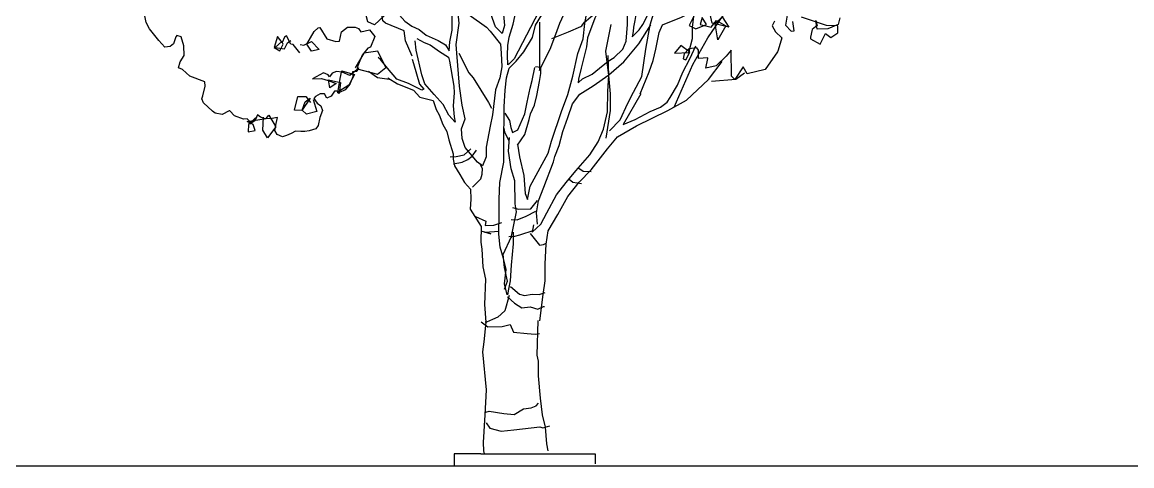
# Model space of a CAD drawing. Header units: millimetres. Extents: x 87938 to 265635, y 330093 to 434310.
# Drawn here: x 195129 to 204948, y 397805 to 401729 of the extents above; entities that cross this region are included whole.
import ezdxf

# ---------------------------------------------------------------- set-up
doc = ezdxf.new("R2010")
doc.units = ezdxf.units.MM
doc.layers.add('www.cad-blocks.net', color=7, linetype='Continuous')

# ---------------------------------------------------------------- blocks, each defined once
blk = doc.blocks.new('A$C2B3B5218')
for points in [[(1984, 3518.8), (1968.5, 3487.4), (1929.6, 3483.8), (1933.3, 3441.2), (1906, 3375.2), (1867.1, 3324.7), (1816.5, 3301.3), (1793.6, 3313.1), (1770.2, 3313.1), (1743, 3270.6), (1704.1, 3250.9), (1684.4, 3289.8), (1645.6, 3289.9), (1602.9, 3266.5), (1587.5, 3247.4), (1618.3, 3208.5), (1649.7, 3185), (1665, 3142.4), (1641.5, 3080.1), (1626, 3010.4), (1606.2, 2979), (1548.1, 2963.7), (1509.3, 2955.8), (1474.1, 2955.8), (1427.3, 2960.1), (1388.4, 2940.5), (1345.8, 2921.4), (1310.6, 2909.8), (1264.3, 2929), (1244.7, 2964.2), (1256.5, 3026.4), (1268.3, 3080.7), (1249.1, 3077), (1206, 3069.1), (1148, 3072.9), (1116.6, 3084.7), (1089.5, 3104.4), (1066.5, 3050.2), (1023.3, 3022.5), (1023.3, 3046), (1000, 3069.4), (965.3, 3065.8), (887.7, 3096.8), (844.6, 3139.4), (840.9, 3139.4), (778.5, 3108.6), (716.8, 3120.4), (693.4, 3135.9), (611.5, 3210.1), (596.2, 3245.2), (607.9, 3272.3), (627.7, 3357.5), (623.5, 3396.4), (491.6, 3447.2), (425.7, 3505.8), (390.6, 3521.3), (406.6, 3571.9), (441.3, 3629.8), (437.7, 3715.6), (414.4, 3793.3), (375.6, 3805.1), (368.1, 3793.4), (348.3, 3731.1), (317.4, 3707.8), (270.5, 3704.1), (216.3, 3762.2), (135, 3863.5), (103.7, 3922.1), (80.4, 4038.7)], [(6244.3, 3963.1), (6228.8, 3904.5), (6135.5, 3865.8), (6042.4, 3862.2), (6030.8, 3940), (6042.4, 3893.1), (5999.2, 3858.6), (5983.7, 3792), (5983.7, 3776.6), (6069.3, 3730.1), (6115.8, 3823.2), (6162.6, 3788), (6224.9, 3830.5), (6225, 3892.8), (6123.9, 3893), (5902.5, 3967.3)], [(5778, 3986.7), (5762.4, 3897.8), (5812.9, 3842.9), (5840, 3847.1), (5828.5, 3928.6)], [(5665, 3932.6), (5645.8, 3890), (5672.9, 3839.4), (5731.3, 3785), (5696, 3675.9), (5692.3, 3660.5), (5582.9, 3505.2), (5423.7, 3466.6), (5388.6, 3528.9), (5314.4, 3416.2), (5283.6, 3447.6), (5280.2, 3676.5), (5237, 3622.3), (5148, 3537.3), (5058.5, 3517.7), (5074.1, 3603.4), (5074.1, 3607.1), (4992.6, 3603.5), (4992.7, 3677), (4976.8, 3696.7), (4907.1, 3688.8), (4864.4, 3642.6), (4856.3, 3599.5), (4879.7, 3592), (4915, 3658), (4837.4, 3716.1), (4778.7, 3650.2), (4907, 3654.2), (4938.1, 3778.2), (4938.2, 3875.7), (4950.1, 3976.8), (4911.1, 3894.9), (4969.6, 3863.9), (5062.8, 3902.6), (5024.1, 3965), (5008.5, 3902.7), (5105.4, 3879.1), (5152.3, 3937.6), (5233.7, 3890.6), (5163.8, 3766.2), (5140.6, 3910), (5203, 3972.1), (5260.9, 3878.9), (5113.4, 3914.3), (5086.5, 4034.6)], [(1984, 3518.8), (1968.5, 3487.4), (1929.6, 3483.8), (1933.3, 3441.2), (1906, 3375.2), (1867.1, 3324.7), (1816.5, 3301.3), (1793.6, 3313.1), (1770.2, 3313.1), (1743, 3270.6), (1704.1, 3250.9), (1684.4, 3289.8), (1645.6, 3289.9), (1602.9, 3266.5), (1587.5, 3247.4), (1618.3, 3208.5), (1649.7, 3185), (1665, 3142.4), (1641.5, 3080.1), (1626, 3010.4), (1606.2, 2979), (1548.1, 2963.7), (1509.3, 2955.8), (1474.1, 2955.8), (1427.3, 2960.1), (1388.4, 2940.5), (1345.8, 2921.4), (1310.6, 2909.8), (1264.3, 2929), (1244.7, 2964.2), (1256.5, 3026.4), (1268.3, 3080.7), (1249.1, 3077), (1206, 3069.1), (1148, 3072.9), (1116.6, 3084.7), (1089.5, 3104.4), (1066.5, 3050.2), (1023.3, 3022.5), (1023.3, 3046), (1000, 3069.4), (965.3, 3065.8), (887.7, 3096.8), (844.6, 3139.4), (840.9, 3139.4), (778.5, 3108.6), (716.8, 3120.4), (693.4, 3135.9), (611.5, 3210.1), (596.2, 3245.2), (607.9, 3272.3), (627.7, 3357.5), (623.5, 3396.4), (491.6, 3447.2), (425.7, 3505.8), (390.6, 3521.3), (406.6, 3571.9), (441.3, 3629.8), (437.7, 3715.6), (414.4, 3793.3), (375.6, 3805.1), (368.1, 3793.4), (348.3, 3731.1), (317.4, 3707.8), (270.5, 3704.1), (216.3, 3762.2), (135, 3863.5), (103.7, 3922.1), (80.4, 4038.7)], [(6244.3, 3963.1), (6228.8, 3904.5), (6135.5, 3865.8), (6042.4, 3862.2), (6030.8, 3940), (6042.4, 3893.1), (5999.2, 3858.6), (5983.7, 3792), (5983.7, 3776.6), (6069.3, 3730.1), (6115.8, 3823.2), (6162.6, 3788), (6224.9, 3830.5), (6225, 3892.8), (6123.9, 3893), (5902.5, 3967.3)], [(5778, 3986.7), (5762.4, 3897.8), (5812.9, 3842.9), (5840, 3847.1), (5828.5, 3928.6)], [(5665, 3932.6), (5645.8, 3890), (5672.9, 3839.4), (5731.3, 3785), (5696, 3675.9), (5692.3, 3660.5), (5582.9, 3505.2), (5423.7, 3466.6), (5388.6, 3528.9), (5314.4, 3416.2), (5283.6, 3447.6), (5280.2, 3676.5), (5237, 3622.3), (5148, 3537.3), (5058.5, 3517.7), (5074.1, 3603.4), (5074.1, 3607.1), (4992.6, 3603.5), (4992.7, 3677), (4976.8, 3696.7), (4907.1, 3688.8), (4864.4, 3642.6), (4856.3, 3599.5), (4879.7, 3592), (4915, 3658), (4837.4, 3716.1), (4778.7, 3650.2), (4907, 3654.2), (4938.1, 3778.2), (4938.2, 3875.7), (4950.1, 3976.8), (4911.1, 3894.9), (4969.6, 3863.9), (5062.8, 3902.6), (5024.1, 3965), (5008.5, 3902.7), (5105.4, 3879.1), (5152.3, 3937.6), (5233.7, 3890.6), (5163.8, 3766.2), (5140.6, 3910), (5203, 3972.1), (5260.9, 3878.9), (5113.4, 3914.3), (5086.5, 4034.6)], [(3366, 4818.3), (3346.2, 4775.8), (3357.7, 4640), (3334, 4488.3), (3303, 4418.1), (3299.2, 4321.2), (3294.7, 4157.7), (3267.2, 3990.6), (3275.1, 3893.7), (3255.3, 3824), (3197.3, 3882.1), (3154.9, 3998.8), (3127.9, 4096.3), (3135.5, 4189.4), (3186.4, 4352.2), (3194.5, 4441.7)], [(3366, 4818.3), (3346.2, 4775.8), (3357.7, 4640), (3334, 4488.3), (3303, 4418.1), (3299.2, 4321.2), (3294.7, 4157.7), (3267.2, 3990.6), (3275.1, 3893.7), (3255.3, 3824), (3197.3, 3882.1), (3154.9, 3998.8), (3127.9, 4096.3), (3135.5, 4189.4), (3186.4, 4352.2), (3194.5, 4441.7)], [(2346.2, 3984.6), (2393, 3934), (2455.2, 3887), (2521.2, 3859.8), (2583.4, 3809.1), (2688.2, 3762.6), (2754.1, 3723.6), (2784.9, 3669.3), (2793, 3750.7), (2812.4, 3851.9), (2812.5, 3964.2), (2824.4, 4065.3), (2824.5, 4151), (2828.5, 4263.4), (2789.7, 4314), (2731.7, 4376.4), (2665.9, 4493.1), (2630.9, 4594.3), (2642.8, 4695.4)], [(2346.2, 3984.6), (2393, 3934), (2455.2, 3887), (2521.2, 3859.8), (2583.4, 3809.1), (2688.2, 3762.6), (2754.1, 3723.6), (2784.9, 3669.3), (2793, 3750.7), (2812.4, 3851.9), (2812.5, 3964.2), (2824.4, 4065.3), (2824.5, 4151), (2828.5, 4263.4), (2789.7, 4314), (2731.7, 4376.4), (2665.9, 4493.1), (2630.9, 4594.3), (2642.8, 4695.4)], [(3509.2, 4515.2), (3509.1, 4410.3), (3517, 4344.3), (3539.7, 4246.8), (3571, 4169), (3574.5, 4045), (3578.2, 4017.8), (3360.3, 3598.1), (3313.4, 3551.9), (3305.4, 3547.6), (3301.8, 3633.3), (3305.7, 3718.5), (3317.5, 3792.5), (3352.8, 3905.3), (3376.4, 4013.9), (3430.9, 4122.9), (3622.1, 4503.3), (3637.6, 4530.4)], [(3509.2, 4515.2), (3509.1, 4410.3), (3517, 4344.3), (3539.7, 4246.8), (3571, 4169), (3574.5, 4045), (3578.2, 4017.8), (3360.3, 3598.1), (3313.4, 3551.9), (3305.4, 3547.6), (3301.8, 3633.3), (3305.7, 3718.5), (3317.5, 3792.5), (3352.8, 3905.3), (3376.4, 4013.9), (3430.9, 4122.9), (3622.1, 4503.3), (3637.6, 4530.4)], [(2964.3, 3987.4), (3115.9, 3878.5), (3150.4, 3843.3), (3239.7, 3730.3), (3247.5, 3648.9), (3251.1, 3528.5), (3235.5, 3431.1), (3196.5, 3326.3), (3169, 3104.9), (3149.1, 3003.8), (3114.2, 2817.5), (3114.1, 2731.8), (3082.5, 2654.1), (3036.3, 2685.6), (2927.3, 2814), (2900.3, 2895.5), (2896.7, 2980.7), (2927.7, 3070.1), (2900.8, 3191), (2877.6, 3358.2), (2855.2, 3649.5), (2847.3, 3727.2), (2874.8, 3913.5), (2863.2, 4030.1)], [(2964.3, 3987.4), (3115.9, 3878.5), (3150.4, 3843.3), (3239.7, 3730.3), (3247.5, 3648.9), (3251.1, 3528.5), (3235.5, 3431.1), (3196.5, 3326.3), (3169, 3104.9), (3149.1, 3003.8), (3114.2, 2817.5), (3114.1, 2731.8), (3082.5, 2654.1), (3036.3, 2685.6), (2927.3, 2814), (2900.3, 2895.5), (2896.7, 2980.7), (2927.7, 3070.1), (2900.8, 3191), (2877.6, 3358.2), (2855.2, 3649.5), (2847.3, 3727.2), (2874.8, 3913.5), (2863.2, 4030.1)], [(3585.4, 3496.6), (3686.8, 3698.7), (3741.4, 3850.4), (3764.9, 3916.4), (3854.6, 4106.3), (3866.5, 4211.7), (3885.9, 4332), (3936.6, 4397.9)], [(3585.4, 3496.6), (3686.8, 3698.7), (3741.4, 3850.4), (3764.9, 3916.4), (3854.6, 4106.3), (3866.5, 4211.7), (3885.9, 4332), (3936.6, 4397.9)], [(4523.1, 4292.1), (4468.6, 4160.2), (4456.8, 4097.9), (4441.2, 4008.5), (4429.4, 3938.8), (4417.6, 3880.2), (4413.8, 3841.4), (4405.7, 3794.5), (4468.1, 3856.7), (4499, 3903.5), (4561.5, 4023.7), (4693.9, 4233.3), (4791.5, 4369.4)], [(4523.1, 4292.1), (4468.6, 4160.2), (4456.8, 4097.9), (4441.2, 4008.5), (4429.4, 3938.8), (4417.6, 3880.2), (4413.8, 3841.4), (4405.7, 3794.5), (4468.1, 3856.7), (4499, 3903.5), (4561.5, 4023.7), (4693.9, 4233.3), (4791.5, 4369.4)], [(2245.1, 4000.2), (2210.4, 3981.1), (2124.6, 3899.2), (2066.6, 3926.5), (2050.7, 3981.4), (2089.7, 4035.6), (2117.3, 4023.8), (2093.9, 3996.7), (1996.5, 4004.3), (1961.9, 4062.9), (2004.6, 4125.2), (2055.3, 4171.4), (2043.6, 4222), (1903.6, 4225.9), (1872.8, 4276.6), (1934.6, 4276.5), (1915.3, 4214.8), (1853, 4191.4), (1833.9, 4222.3), (1849.5, 4303.8), (1911.7, 4272.8)], [(2245.1, 4000.2), (2210.4, 3981.1), (2124.6, 3899.2), (2066.6, 3926.5), (2050.7, 3981.4), (2089.7, 4035.6), (2117.3, 4023.8), (2093.9, 3996.7), (1996.5, 4004.3), (1961.9, 4062.9), (2004.6, 4125.2), (2055.3, 4171.4), (2043.6, 4222), (1903.6, 4225.9), (1872.8, 4276.6), (1934.6, 4276.5), (1915.3, 4214.8), (1853, 4191.4), (1833.9, 4222.3), (1849.5, 4303.8), (1911.7, 4272.8)], [(3298.5, 1511.2), (3275.2, 1608.7), (3290.9, 1736.5), (3268.1, 1833.9), (3236.9, 1935.1), (3225.3, 2047.5), (3229.9, 2234.3), (3230.1, 2358.4), (3234, 2506.4), (3269.5, 2685.2), (3269.8, 2891.2), (3273.9, 3116.4), (3273.9, 3174.5), (3282.2, 3322.5), (3293.5, 3431), (3317.1, 3516.7), (3379.5, 3578.9), (3445.6, 3660.3), (3523.5, 3788.4), (3550.9, 3897), (3605.3, 3990.1)], [(3298.5, 1511.2), (3275.2, 1608.7), (3290.9, 1736.5), (3268.1, 1833.9), (3236.9, 1935.1), (3225.3, 2047.5), (3229.9, 2234.3), (3230.1, 2358.4), (3234, 2506.4), (3269.5, 2685.2), (3269.8, 2891.2), (3273.9, 3116.4), (3273.9, 3174.5), (3282.2, 3322.5), (3293.5, 3431), (3317.1, 3516.7), (3379.5, 3578.9), (3445.6, 3660.3), (3523.5, 3788.4), (3550.9, 3897), (3605.3, 3990.1)], [(3694.4, 3780.2), (3842.5, 3838.5), (3951.2, 3884.7), (3959.2, 3892.6), (3982.7, 3923.5), (4149.5, 4063.2), (4340.3, 4167.8), (4391, 4241.7)], [(3694.4, 3780.2), (3842.5, 3838.5), (3951.2, 3884.7), (3959.2, 3892.6), (3982.7, 3923.5), (4149.5, 4063.2), (4340.3, 4167.8), (4391, 4241.7)], [(4165.7, 4191.5), (4118.6, 4047.8), (4075.9, 3958.5), (4009.6, 3784), (4001.5, 3706.2), (3977.9, 3612.6), (3954.3, 3515.7), (3931.3, 3418.3), (3927, 3387.5), (3965.9, 3422.5), (4051.7, 3465), (4117.8, 3515.5), (4191.9, 3577.6), (4246.2, 3612.2), (4324.1, 3686), (4351.3, 3755.7), (4363.3, 3903.7), (4363.5, 4012.3), (4414.3, 4210.8), (4449.7, 4315.7)], [(4165.7, 4191.5), (4118.6, 4047.8), (4075.9, 3958.5), (4009.6, 3784), (4001.5, 3706.2), (3977.9, 3612.6), (3954.3, 3515.7), (3931.3, 3418.3), (3927, 3387.5), (3965.9, 3422.5), (4051.7, 3465), (4117.8, 3515.5), (4191.9, 3577.6), (4246.2, 3612.2), (4324.1, 3686), (4351.3, 3755.7), (4363.3, 3903.7), (4363.5, 4012.3), (4414.3, 4210.8), (4449.7, 4315.7)], [(4475.2, 3289.2), (4557, 3483.4), (4592.2, 3584.5), (4615.3, 3685.6), (4643.2, 3833), (4674.2, 3899.5), (4841.5, 3969), (4958.2, 4026.8), (5102.1, 4135.7)], [(4475.2, 3289.2), (4557, 3483.4), (4592.2, 3584.5), (4615.3, 3685.6), (4643.2, 3833), (4674.2, 3899.5), (4841.5, 3969), (4958.2, 4026.8), (5102.1, 4135.7)], [(3390, 2844.2), (3409, 2731.3), (3447.6, 2568.3), (3459.1, 2408.6), (3478.7, 2354.3), (3502.3, 2474.5), (3661.9, 2766), (3693, 2870.9), (3779.1, 3134.8), (3837.4, 3282.7), (3880.8, 3445.6), (3923.7, 3647.8), (3970.7, 3776), (3986.4, 3911.8), (4013.8, 4059.7)], [(3390, 2844.2), (3409, 2731.3), (3447.6, 2568.3), (3459.1, 2408.6), (3478.7, 2354.3), (3502.3, 2474.5), (3661.9, 2766), (3693, 2870.9), (3779.1, 3134.8), (3837.4, 3282.7), (3880.8, 3445.6), (3923.7, 3647.8), (3970.7, 3776), (3986.4, 3911.8), (4013.8, 4059.7)], [(4777.9, 3172.1), (4942, 3549.3), (5074.4, 3786), (5241.9, 4030.6)], [(4777.9, 3172.1), (4942, 3549.3), (5074.4, 3786), (5241.9, 4030.6)], [(2458.5, 3622.9), (2400.2, 3758.8), (2389.1, 3848.3), (2222, 3914.5), (2198.7, 3934.3), (2187.1, 4015.7)], [(2458.5, 3622.9), (2400.2, 3758.8), (2389.1, 3848.3), (2222, 3914.5), (2198.7, 3934.3), (2187.1, 4015.7)], [(4206.4, 2963.2), (4299.7, 3060.5), (4365.9, 3207.9), (4416.7, 3305.2), (4490.9, 3444.6), (4526.4, 3685.7), (4565.6, 3899.7), (4592.9, 3996.5)], [(4206.4, 2963.2), (4299.7, 3060.5), (4365.9, 3207.9), (4416.7, 3305.2), (4490.9, 3444.6), (4526.4, 3685.7), (4565.6, 3899.7), (4592.9, 3996.5)], [(1467.4, 3725.7), (1498.8, 3721.4), (1568.6, 3752.7), (1634.5, 3682.3), (1568.4, 3666.9), (1525.9, 3729.3), (1592.1, 3842.1), (1627.3, 3872.9), (1642.7, 3876.6), (1704.9, 3775.9), (1782.6, 3752.3), (1817.2, 3756), (1833.3, 3837.4), (1887.7, 3880.5), (1953.7, 3880.4), (1984.5, 3868.6), (2004.2, 3837.1), (2081.9, 3856.7), (2128.2, 3798.1), (2089.1, 3701.3), (2066.2, 3693.3), (2015.6, 3631.6), (1976.6, 3538), (1968.5, 3503.4), (1906.1, 3452.9), (1840.2, 3480.2), (1789.6, 3487.7), (1750.7, 3472.3), (1727.8, 3441.5), (1716.1, 3456.9), (1673, 3476.7), (1576, 3422), (1657.5, 3426.2), (1716, 3406.4), (1785.7, 3382.8), (1731.4, 3344.1), (1719.8, 3414.3), (1824.6, 3390.8), (1812.7, 3293.4), (1801, 3297.6), (1820.9, 3425.9), (1836.5, 3491.9), (1949.3, 3460.3), (1898.6, 3367.2), (1809, 3309.3)], [(1467.4, 3725.7), (1498.8, 3721.4), (1568.6, 3752.7), (1634.5, 3682.3), (1568.4, 3666.9), (1525.9, 3729.3), (1592.1, 3842.1), (1627.3, 3872.9), (1642.7, 3876.6), (1704.9, 3775.9), (1782.6, 3752.3), (1817.2, 3756), (1833.3, 3837.4), (1887.7, 3880.5), (1953.7, 3880.4), (1984.5, 3868.6), (2004.2, 3837.1), (2081.9, 3856.7), (2128.2, 3798.1), (2089.1, 3701.3), (2066.2, 3693.3), (2015.6, 3631.6), (1976.6, 3538), (1968.5, 3503.4), (1906.1, 3452.9), (1840.2, 3480.2), (1789.6, 3487.7), (1750.7, 3472.3), (1727.8, 3441.5), (1716.1, 3456.9), (1673, 3476.7), (1576, 3422), (1657.5, 3426.2), (1716, 3406.4), (1785.7, 3382.8), (1731.4, 3344.1), (1719.8, 3414.3), (1824.6, 3390.8), (1812.7, 3293.4), (1801, 3297.6), (1820.9, 3425.9), (1836.5, 3491.9), (1949.3, 3460.3), (1898.6, 3367.2), (1809, 3309.3)], [(3532.6, 2132.7), (3520.8, 2066.7), (3598.7, 2136.3), (3649.4, 2237.4), (3735.4, 2396.5), (3820.7, 2505.5), (3906.6, 2610.2), (4030.9, 2750), (4105.1, 2866.5), (4152.1, 2978.8), (4186.9, 3130.4), (4191.5, 3313), (4199.1, 3453), (4172.3, 3667.1), (4219.5, 3903.9)], [(3532.6, 2132.7), (3520.8, 2066.7), (3598.7, 2136.3), (3649.4, 2237.4), (3735.4, 2396.5), (3820.7, 2505.5), (3906.6, 2610.2), (4030.9, 2750), (4105.1, 2866.5), (4152.1, 2978.8), (4186.9, 3130.4), (4191.5, 3313), (4199.1, 3453), (4172.3, 3667.1), (4219.5, 3903.9)], [(3567.8, 2136.4), (3560, 2237.5), (3575.6, 2342.4), (3622.6, 2463.2), (3708.7, 2688.2), (3719.9, 2735.1), (3758.9, 2831.9), (3758.9, 2831.9), (3790.6, 2956.4), (3837.1, 3080.4), (3876.1, 3201.2), (3942.8, 3286.3), (4059.5, 3360.1), (4199.1, 3456.8), (4331.9, 3573.2), (4464.2, 3732.7), (4569.3, 3899.7)], [(3567.8, 2136.4), (3560, 2237.5), (3575.6, 2342.4), (3622.6, 2463.2), (3708.7, 2688.2), (3719.9, 2735.1), (3758.9, 2831.9), (3758.9, 2831.9), (3790.6, 2956.4), (3837.1, 3080.4), (3876.1, 3201.2), (3942.8, 3286.3), (4059.5, 3360.1), (4199.1, 3456.8), (4331.9, 3573.2), (4464.2, 3732.7), (4569.3, 3899.7)], [(3589.1, 3500.9), (3589.1, 3659.9), (3589.1, 3869.6), (3589.1, 3924)], [(3589.1, 3500.9), (3589.1, 3659.9), (3589.1, 3869.6), (3589.1, 3924)], [(1463.5, 3651.7), (1405.6, 3725.8), (1385.9, 3729.5), (1347.2, 3803.6), (1328, 3791.9), (1308.2, 3745.1), (1265.7, 3795.7), (1238.4, 3698.9), (1288.9, 3671.6), (1316.2, 3729.6), (1304.5, 3753.1), (1245.8, 3698.9), (1327.8, 3687), (1355, 3741.3), (1386, 3760.4)], [(1463.5, 3651.7), (1405.6, 3725.8), (1385.9, 3729.5), (1347.2, 3803.6), (1328, 3791.9), (1308.2, 3745.1), (1265.7, 3795.7), (1238.4, 3698.9), (1288.9, 3671.6), (1316.2, 3729.6), (1304.5, 3753.1), (1245.8, 3698.9), (1327.8, 3687), (1355, 3741.3), (1386, 3760.4)], [(2501.3, 3778.3), (2563.6, 3743.1), (2617.8, 3723.9), (2699.7, 3665.2), (2781.1, 3614.5), (2788.5, 3579.8), (2827, 3358.3), (2831.2, 3299.7), (2823, 3183.2), (2830.9, 3086.3), (2838.2, 3039.4), (2784, 3101.8), (2733.6, 3195), (2652.3, 3284.6), (2571, 3377.9), (2544, 3459.4), (2493.7, 3677.2), (2485.9, 3758.7)], [(2501.3, 3778.3), (2563.6, 3743.1), (2617.8, 3723.9), (2699.7, 3665.2), (2781.1, 3614.5), (2788.5, 3579.8), (2827, 3358.3), (2831.2, 3299.7), (2823, 3183.2), (2830.9, 3086.3), (2838.2, 3039.4), (2784, 3101.8), (2733.6, 3195), (2652.3, 3284.6), (2571, 3377.9), (2544, 3459.4), (2493.7, 3677.2), (2485.9, 3758.7)], [(1972.3, 3510.8), (2151.1, 3464.2), (2225.2, 3522.2), (2155.6, 3666), (2031, 3650.8), (1953.1, 3518.9)], [(1972.3, 3510.8), (2151.1, 3464.2), (2225.2, 3522.2), (2155.6, 3666), (2031, 3650.8), (1953.1, 3518.9)], [(2870.6, 3649.5), (2959.8, 3474.7), (2998.6, 3431.5), (3134, 3213.5), (3161.1, 3163.5)], [(2870.6, 3649.5), (2959.8, 3474.7), (2998.6, 3431.5), (3134, 3213.5), (3161.1, 3163.5)], [(4482.6, 3289.2), (4326.8, 3017.4), (4431.7, 3064), (4564.4, 3133.6), (4657.6, 3172.3), (4715.7, 3215.3), (4742.9, 3257.9), (4805.4, 3366.4), (4852.4, 3482.9), (4914.9, 3599.4), (4969.4, 3715.9)], [(4482.6, 3289.2), (4326.8, 3017.4), (4431.7, 3064), (4564.4, 3133.6), (4657.6, 3172.3), (4715.7, 3215.3), (4742.9, 3257.9), (4805.4, 3366.4), (4852.4, 3482.9), (4914.9, 3599.4), (4969.4, 3715.9)], [(2458.5, 3595.8), (2470.1, 3556.9), (2524.1, 3374.2), (2562.9, 3331), (2543.7, 3323.6), (2427.2, 3381.8), (2321.9, 3420.9), (2240.6, 3518.4), (2178.4, 3592.5), (2159.3, 3611.7)], [(2458.5, 3595.8), (2470.1, 3556.9), (2524.1, 3374.2), (2562.9, 3331), (2543.7, 3323.6), (2427.2, 3381.8), (2321.9, 3420.9), (2240.6, 3518.4), (2178.4, 3592.5), (2159.3, 3611.7)], [(3589.9, 1281.3), (3617.4, 1514.5), (3636.7, 1635.3), (3637, 1786.5), (3645.2, 1961.6), (3660.9, 2078.2), (3746.8, 2221.8), (3836, 2380.9), (3937.3, 2509), (4042.4, 2618), (4186.4, 2804.1), (4276, 2908.8), (4443.3, 3006), (4719.9, 3141.3), (4886.6, 3234.2), (5081.2, 3416.5), (5202.3, 3576.1)], [(3589.9, 1281.3), (3617.4, 1514.5), (3636.7, 1635.3), (3637, 1786.5), (3645.2, 1961.6), (3660.9, 2078.2), (3746.8, 2221.8), (3836, 2380.9), (3937.3, 2509), (4042.4, 2618), (4186.4, 2804.1), (4276, 2908.8), (4443.3, 3006), (4719.9, 3141.3), (4886.6, 3234.2), (5081.2, 3416.5), (5202.3, 3576.1)], [(4175.4, 2897.3), (4214.6, 3142.1), (4214.9, 3289.6), (4199.1, 3453), (4192, 3628.2)], [(4175.4, 2897.3), (4214.6, 3142.1), (4214.9, 3289.6), (4199.1, 3453), (4192, 3628.2)], [(2255.9, 3417.2), (2151, 3432.8), (2073.4, 3487.3)], [(2255.9, 3417.2), (2151, 3432.8), (2073.4, 3487.3)], [(3277.6, 3120.2), (3320.6, 3054.1), (3331.7, 2991.8), (3347.6, 2949.1), (3393.9, 2972.5), (3456.5, 3112.4), (3476.3, 3217.3), (3503.7, 3341.3), (3519.2, 3407.3), (3542.8, 3523.8)], [(3277.6, 3120.2), (3320.6, 3054.1), (3331.7, 2991.8), (3347.6, 2949.1), (3393.9, 2972.5), (3456.5, 3112.4), (3476.3, 3217.3), (3503.7, 3341.3), (3519.2, 3407.3), (3542.8, 3523.8)], [(3390, 2836.2), (3456.2, 2929.8), (3495.2, 3061.8), (3507, 3112.3), (3542.3, 3190), (3561.6, 3275.2), (3585.2, 3399.7), (3597, 3469.4), (3597.1, 3523.7), (3550.3, 3528.1)], [(3390, 2836.2), (3456.2, 2929.8), (3495.2, 3061.8), (3507, 3112.3), (3542.3, 3190), (3561.6, 3275.2), (3585.2, 3399.7), (3597, 3469.4), (3597.1, 3523.7), (3550.3, 3528.1)], [(5108.9, 3401), (5322.4, 3420.4), (5400.2, 3474.6)], [(5108.9, 3401), (5322.4, 3420.4), (5400.2, 3474.6)], [(2244.2, 3432.7), (2329.8, 3378.3), (2469.7, 3323.7), (2527.7, 3261.3), (2644.2, 3230.3), (2671.2, 3152.5), (2698.9, 3105.6), (2729.6, 3019.9), (2764.6, 2958), (2783.7, 2884), (2822.4, 2759.4), (2822.3, 2713.1), (2833.9, 2654.5), (2880.6, 2576.7), (2923.1, 2506.9), (2973.6, 2448.2), (2977.2, 2358.8), (2973.3, 2269.9), (3070.5, 2118), (3066.6, 1978.5), (3073.9, 1916.2), (3085.4, 1760.7), (3108.6, 1651.6), (3100.3, 1426.4), (3111.8, 1270.9), (3092.3, 1096.3), (3080.5, 1006.9), (3114.6, 672.5), (3103, 451), (3086.7, 206.2), (3090.8, 132.2), (3094.5, 105)], [(2244.2, 3432.7), (2329.8, 3378.3), (2469.7, 3323.7), (2527.7, 3261.3), (2644.2, 3230.3), (2671.2, 3152.5), (2698.9, 3105.6), (2729.6, 3019.9), (2764.6, 2958), (2783.7, 2884), (2822.4, 2759.4), (2822.3, 2713.1), (2833.9, 2654.5), (2880.6, 2576.7), (2923.1, 2506.9), (2973.6, 2448.2), (2977.2, 2358.8), (2973.3, 2269.9), (3070.5, 2118), (3066.6, 1978.5), (3073.9, 1916.2), (3085.4, 1760.7), (3108.6, 1651.6), (3100.3, 1426.4), (3111.8, 1270.9), (3092.3, 1096.3), (3080.5, 1006.9), (3114.6, 672.5), (3103, 451), (3086.7, 206.2), (3090.8, 132.2), (3094.5, 105)], [(1583.2, 3239.4), (1614.4, 3134.5), (1525, 3111.2), (1486.1, 3146.4), (1513.4, 3220.4), (1556.1, 3251.2), (1482.4, 3142.7), (1416.4, 3146.5), (1447.5, 3266.8), (1517.2, 3266.7), (1560.3, 3212.3)], [(1583.2, 3239.4), (1614.4, 3134.5), (1525, 3111.2), (1486.1, 3146.4), (1513.4, 3220.4), (1556.1, 3251.2), (1482.4, 3142.7), (1416.4, 3146.5), (1447.5, 3266.8), (1517.2, 3266.7), (1560.3, 3212.3)], [(1085.7, 3084.7), (1011.6, 3018.8), (1007.8, 2952.8), (1070.1, 2964.4), (1050.5, 3018.8), (999.9, 3046), (1167.1, 3072.9), (1190.6, 3100), (1252.7, 2999.3), (1178.6, 2902), (1136.1, 2968.1), (1144.3, 3084.6)], [(1085.7, 3084.7), (1011.6, 3018.8), (1007.8, 2952.8), (1070.1, 2964.4), (1050.5, 3018.8), (999.9, 3046), (1167.1, 3072.9), (1190.6, 3100), (1252.7, 2999.3), (1178.6, 2902), (1136.1, 2968.1), (1144.3, 3084.6)], [(3316.1, 2875.2), (3281.6, 2941.3), (3269.9, 2996.1)], [(3316.1, 2875.2), (3281.6, 2941.3), (3269.9, 2996.1)], [(3275.1, 1561.9), (3302.4, 1631.6), (3275.4, 1752.5), (3263.9, 1869.1), (3338.2, 2028.1), (3334.4, 2016.4), (3381.1, 2245.8), (3369.5, 2315.6), (3366.1, 2521.6), (3335.4, 2626.5), (3312.2, 2782), (3320.4, 2902.3)], [(3275.1, 1561.9), (3302.4, 1631.6), (3275.4, 1752.5), (3263.9, 1869.1), (3338.2, 2028.1), (3334.4, 2016.4), (3381.1, 2245.8), (3369.5, 2315.6), (3366.1, 2521.6), (3335.4, 2626.5), (3312.2, 2782), (3320.4, 2902.3)], [(2795.2, 2732.3), (2849.5, 2736.4), (2919.8, 2751.8), (2977.9, 2802.3)], [(2795.2, 2732.3), (2849.5, 2736.4), (2919.8, 2751.8), (2977.9, 2802.3)], [(2825.9, 2669.9), (2900, 2685.8), (2950.6, 2708.6), (2989.5, 2740), (3028.4, 2790.5)], [(2825.9, 2669.9), (2900, 2685.8), (2950.6, 2708.6), (2989.5, 2740), (3028.4, 2790.5)], [(2992.8, 2464.2), (3066.9, 2537.5), (3066.9, 2537.5), (3078.7, 2580.6), (3082.5, 2630.7), (3063.4, 2662.1)], [(2992.8, 2464.2), (3066.9, 2537.5), (3066.9, 2537.5), (3078.7, 2580.6), (3082.5, 2630.7), (3063.4, 2662.1)], [(3933.8, 2633.6), (3972.6, 2606.4), (4042.3, 2602)], [(3933.8, 2633.6), (3972.6, 2606.4), (4042.3, 2602)], [(3847.9, 2536.3), (3879.3, 2509.1), (3957, 2497.3)], [(3847.9, 2536.3), (3879.3, 2509.1), (3957, 2497.3)], [(3346.6, 2284.7), (3400.8, 2269.2), (3509.4, 2272.8), (3568.1, 2346.7)], [(3346.6, 2284.7), (3400.8, 2269.2), (3509.4, 2272.8), (3568.1, 2346.7)], [(3020.1, 2203.8), (3109.5, 2164.8), (3105.1, 2125.4), (3182.9, 2129.5), (3252.6, 2152.8)], [(3020.1, 2203.8), (3109.5, 2164.8), (3105.1, 2125.4), (3182.9, 2129.5), (3252.6, 2152.8)], [(3334.7, 2179.9), (3389, 2175.5), (3466.7, 2206.8), (3552.5, 2253)], [(3334.7, 2179.9), (3389, 2175.5), (3466.7, 2206.8), (3552.5, 2253)], [(3066.7, 2079.1), (3155.6, 2051.8), (3101.3, 2067.4), (3229.6, 2075.2)], [(3066.7, 2079.1), (3155.6, 2051.8), (3101.3, 2067.4), (3229.6, 2075.2)], [(3353.7, 2067), (3353.5, 1962.1), (3334, 1775.3), (3325.8, 1635.8), (3310.3, 1561.8), (3302.2, 1511.2)], [(3353.7, 2067), (3353.5, 1962.1), (3334, 1775.3), (3325.8, 1635.8), (3310.3, 1561.8), (3302.2, 1511.2)], [(3536.3, 2082.1), (3407.9, 2039.7), (3365.3, 2028.1), (3314.7, 2024.4)], [(3536.3, 2082.1), (3407.9, 2039.7), (3365.3, 2028.1), (3314.7, 2024.4)], [(3501.6, 2055), (3586.7, 1950), (3621.8, 1957.9), (3645.3, 1969.1)], [(3501.6, 2055), (3586.7, 1950), (3621.8, 1957.9), (3645.3, 1969.1)], [(3329.5, 1585.2), (3407.1, 1519.1), (3453.9, 1507.3), (3520, 1518.9), (3582.3, 1514.5), (3636.6, 1534.1)], [(3329.5, 1585.2), (3407.1, 1519.1), (3453.9, 1507.3), (3520, 1518.9), (3582.3, 1514.5), (3636.6, 1534.1)], [(3318.2, 1507.5), (3279.1, 1371.3), (3216.7, 1313.3), (3169.8, 1293.7), (3115.5, 1270.4), (3103.8, 1270.4)], [(3318.2, 1507.5), (3279.1, 1371.3), (3216.7, 1313.3), (3169.8, 1293.7), (3115.5, 1270.4), (3103.8, 1270.4)], [(3302.2, 1495.8), (3364.4, 1437.1), (3430.3, 1398.2), (3504.4, 1406), (3570.3, 1386.2), (3621, 1409.6), (3628.9, 1409.6)], [(3302.2, 1495.8), (3364.4, 1437.1), (3430.3, 1398.2), (3504.4, 1406), (3570.3, 1386.2), (3621, 1409.6), (3628.9, 1409.6)], [(3570.2, 1285.6), (3561.7, 978.4), (3573.3, 924.1), (3573.1, 795.8), (3592.5, 597.7), (3607.7, 449.7), (3634.7, 341.1), (3646.2, 193), (3657.8, 131.3), (3657.8, 131.3)], [(3570.2, 1285.6), (3561.7, 978.4), (3573.3, 924.1), (3573.1, 795.8), (3592.5, 597.7), (3607.7, 449.7), (3634.7, 341.1), (3646.2, 193), (3657.8, 131.3), (3657.8, 131.3)], [(3069.2, 1274.7), (3127.1, 1227.8), (3255.5, 1231.3), (3325.2, 1250.9), (3356.5, 1181.1), (3476.8, 1169.2), (3546.6, 1164.8), (3585.4, 1169)], [(3069.2, 1274.7), (3127.1, 1227.8), (3255.5, 1231.3), (3325.2, 1250.9), (3356.5, 1181.1), (3476.8, 1169.2), (3546.6, 1164.8), (3585.4, 1169)], [(3110.5, 474.5), (3141.4, 481.9), (3269.7, 462), (3362.8, 453.8), (3444.4, 504.3), (3510.9, 512.2), (3557.3, 531.3), (3577, 554.6)], [(3110.5, 474.5), (3141.4, 481.9), (3269.7, 462), (3362.8, 453.8), (3444.4, 504.3), (3510.9, 512.2), (3557.3, 531.3), (3577, 554.6)], [(3114.1, 380.7), (3144.9, 333.9), (3246, 306.5), (3358.9, 318.1), (3588.4, 344.9), (3615.5, 336.8), (3677.3, 352.7)], [(3114.1, 380.7), (3144.9, 333.9), (3246, 306.5), (3358.9, 318.1), (3588.4, 344.9), (3615.5, 336.8), (3677.3, 352.7)], [(3066.8, 104.5), (2829.8, 104.5), (2829.8, 0)], [(3066.8, 104.5), (2829.8, 104.5), (2829.8, 0)], [(3066.8, 104.5), (4077.4, 104.5), (4077.4, 17.7)], [(3066.8, 104.5), (4077.4, 104.5), (4077.4, 17.7)]]:
    blk.add_lwpolyline(points)
blk = doc.blocks.new('format')
at = {"layer": 'www.cad-blocks.net', "color": 155, "true_color": 0x546d8e}
blk.add_line((102853.7, 397805.4), (265634.8, 397805.4), dxfattribs=at)

msp = doc.modelspace()

# ---------------------------------------------------------------- block references
msp.add_blockref('A$C2B3B5218', (196121.1, 397805.4))
at = {"layer": 'www.cad-blocks.net'}
msp.add_blockref('format', (0, 0), dxfattribs=at)

doc.saveas('drawing.dxf')
